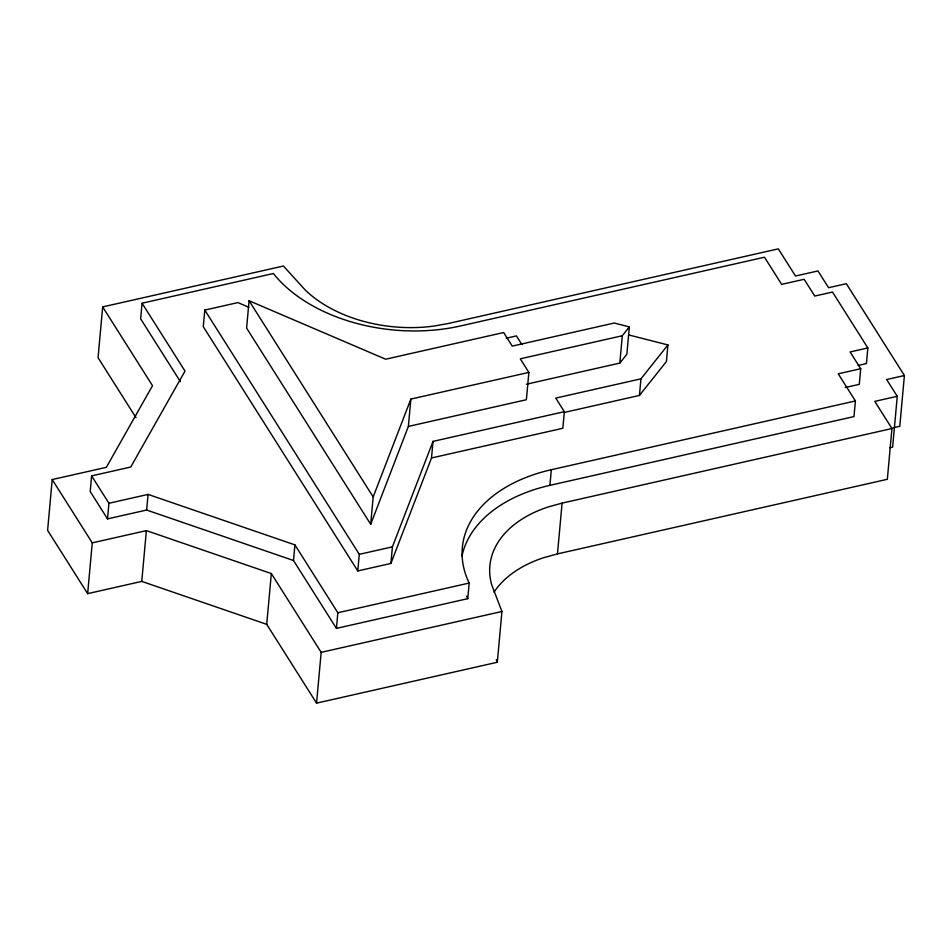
<?xml version="1.0" encoding="UTF-8"?>
<svg xmlns="http://www.w3.org/2000/svg" width="952" height="952" viewBox="0 0 952 952"><rect width="100%" height="100%" fill="white"/><g stroke="black" fill="none" stroke-linecap="round" stroke-linejoin="round"><path stroke-width="1.43" d="M892.952 427.829L899.783 426.294L904.4 375.516L846.328 283.696L828.573 287.706L817.97 270.939L795.491 276.02L778.319 248.865L448.452 323.466L433.922 326.072A118.238 76.791 5.2 0 1 305.164 289.955L283.434 266.024L102.673 306.901L152.51 385.691L106.35 467.325L52.217 479.558L47.6 530.347L87.644 593.643L141.765 581.398L266.715 624.345L316.552 703.135L497.313 662.259L501.942 611.481L491.744 584.933A118.238 76.791 5.2 0 1 548.304 506.916L562.096 503.12L891.953 428.531L887.335 479.308L557.467 553.897L543.675 557.693A118.238 76.791 5.2 0 0 493.993 592.192M102.673 306.901L98.056 357.678L136.017 417.714M858.24 365.425L866.427 363.569L867.855 347.944L832.5 292.05L814.745 296.06L804.142 279.293L781.663 284.374L764.492 257.219L460.411 325.977A147.298 95.664 5.2 0 1 273.391 273.522L142.062 303.212L184.997 371.09L130.745 467.027L91.618 475.881L90.19 491.506L107.505 518.888L146.644 510.034L293.49 560.502L336.425 628.379L467.753 598.677L469.181 583.052A147.298 95.664 5.2 0 1 551.327 469.717L855.408 400.959L853.98 416.583L549.911 485.341A147.298 95.664 5.2 0 0 461.994 556.039M87.644 593.643L92.261 542.866L52.217 479.558M107.505 518.888L108.933 503.263L91.618 475.881M142.062 303.212L140.646 318.837L180.392 381.692M146.644 510.034L148.06 494.409L294.918 544.877L337.841 612.755L336.425 628.379M141.765 581.398L146.382 530.621L271.332 573.556L321.169 652.358L316.552 703.135M248.817 307.258L237.917 302.593L204.787 310.078L203.276 326.679L357.773 570.938L390.903 563.441L431.506 457.983L433.017 441.383L564.346 411.68L562.834 428.281L431.506 457.983M526.408 384.215L619.8 363.093L626.856 354.239L629.343 326.893L614.254 323.037L512.236 346.112L503.656 332.534L385.655 359.213L249.091 300.749L246.592 328.095L370.697 524.29L408.372 426.425L410.859 399.078L528.872 372.399L526.373 399.733L408.372 426.425M266.715 624.345L271.332 573.556M293.49 560.502L294.918 544.877M357.773 570.938L359.285 554.338L204.787 310.078M370.697 524.29L373.184 496.944L410.859 399.078M390.903 563.441L392.414 546.841L433.017 441.383M549.911 485.341L551.327 469.717M557.467 553.897L562.096 503.12M619.8 363.093L622.287 335.747L629.343 326.893M564.357 412.418L639.435 395.437L640.946 378.837L667.923 344.945L628.498 334.878M667.923 344.945L666.412 361.546L639.435 395.437M867.855 347.944L850.1 351.954L860.715 368.721L859.287 384.346L845.245 387.523M904.4 375.516L886.657 379.527L897.26 396.294L892.643 447.071L889.822 447.714M506.309 338.186L516.412 335.901L521.875 344.541M622.287 335.747L520.28 358.821L528.872 372.399M640.946 378.837L555.766 398.103L564.346 411.68M108.933 503.263L148.06 494.409M860.715 368.721L838.236 373.815L855.408 400.959M92.261 542.866L146.382 530.621M897.26 396.294L874.781 401.375L891.953 428.531M359.285 554.338L392.414 546.841M337.841 612.755L469.181 583.052M321.169 652.358L501.942 611.481M249.091 300.749L373.184 496.944M496.289 659.605L497.313 662.259M467.753 598.677A147.298 95.664 5.2 0 1 466.575 596.107"/></g></svg>
